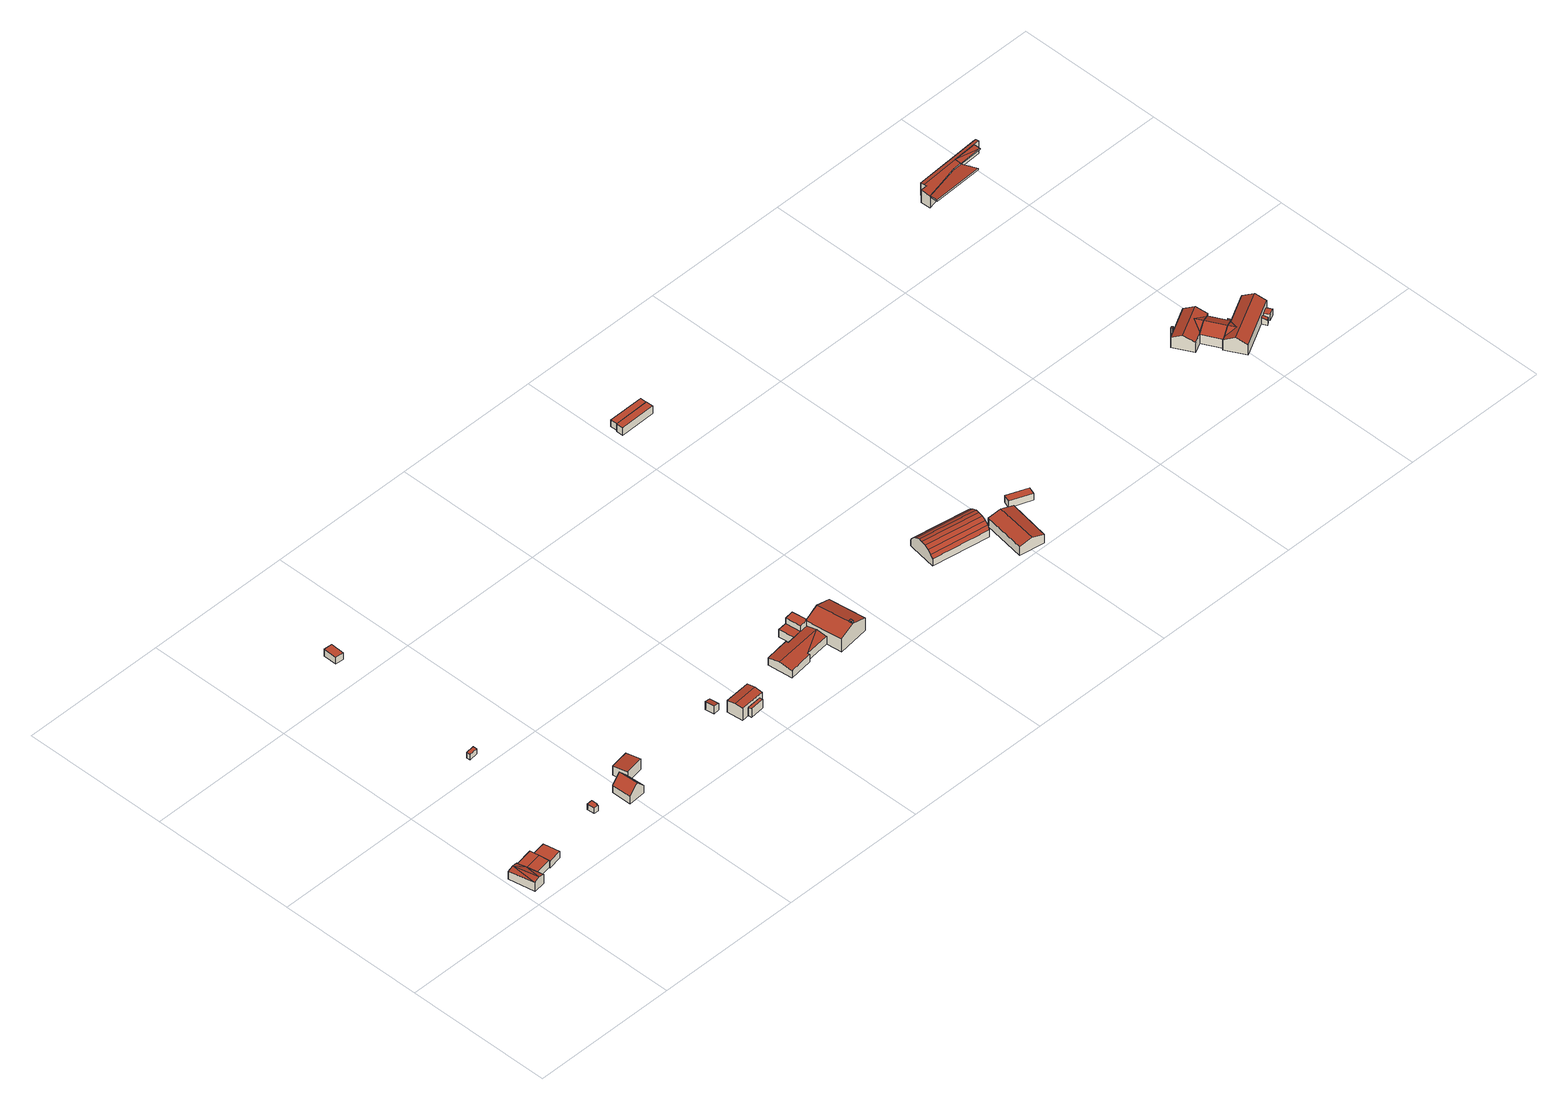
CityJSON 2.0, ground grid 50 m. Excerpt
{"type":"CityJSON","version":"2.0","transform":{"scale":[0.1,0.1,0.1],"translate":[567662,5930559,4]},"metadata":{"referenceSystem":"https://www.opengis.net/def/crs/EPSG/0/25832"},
"CityObjects":{
"building1":{"type":"Building","attributes":{"Grundfläche 2D":"105.945305","Grundhöhe NN":"5.250"},"geometry":[{"type":"Solid","lod":"3","boundaries":[[[[0,1,2,3]],[[4,1,0,5,6]],[[7,8,9]],[[7,10,11,8]],[[12,13,11]],[[13,8,11]],[[14,15,8,13]],[[16,17,18,19,20]],[[2,21,22,17,3]],[[23,6,5,0,3,17,16,24]],[[4,6,23,25]],[[10,7,9,26,27]],[[12,11,10,27,28]],[[1,4,25,29,15,14,13,12,28,21,2]],[[26,9,8,15,29]],[[18,17,22,30]],[[19,18,30,31]],[[20,19,31,32]],[[16,20,32,24]],[[27,26,29,25,23,24,32,31,30,22,21,28]]]],"semantics":{"surfaces":[{"type":"RoofSurface"},{"type":"WallSurface"},{"type":"GroundSurface"}],"values":[[0,0,0,0,0,0,0,0,1,1,1,1,1,1,1,1,1,1,1,2]]}}]},
"building2":{"type":"Building","attributes":{"Grundfläche 2D":"4.632114","Grundhöhe NN":"5.624"},"geometry":[{"type":"Solid","lod":"3","boundaries":[[[[33,34,35,36,37,38]],[[39,40,36,35]],[[40,41,37,36]],[[41,42,38,37]],[[42,43,33,38]],[[43,44,34,33]],[[44,39,35,34]],[[40,39,44,43,42,41]]]],"semantics":{"surfaces":[{"type":"RoofSurface"},{"type":"WallSurface"},{"type":"GroundSurface"}],"values":[[0,1,1,1,1,1,1,2]]}}]},
"building3":{"type":"Building","attributes":{"Grundfläche 2D":"3.884375","Grundhöhe NN":"7.683"},"geometry":[{"type":"Solid","lod":"3","boundaries":[[[[45,46,47,48]],[[49,50,48,47]],[[50,51,45,48]],[[51,52,46,45]],[[52,49,47,46]],[[52,51,50,49]]]],"semantics":{"surfaces":[{"type":"RoofSurface"},{"type":"WallSurface"},{"type":"GroundSurface"}],"values":[[0,1,1,1,1,2]]}}]},
"building4":{"type":"Building","attributes":{"Grundfläche 2D":"38.493937","Grundhöhe NN":"5.688"},"geometry":[{"type":"Solid","lod":"3","boundaries":[[[[53,54,55,56]],[[57,53,56,58]],[[58,56,55,59,60]],[[57,58,60,61]],[[54,53,57,61,62]],[[55,54,62,59]],[[60,59,62,61]]]],"semantics":{"surfaces":[{"type":"RoofSurface"},{"type":"WallSurface"},{"type":"GroundSurface"}],"values":[[0,0,1,1,1,1,2]]}}]},
"building5":{"type":"Building","attributes":{"Grundfläche 2D":"32.876606","Grundhöhe NN":"5.688"},"geometry":[{"type":"Solid","lod":"3","boundaries":[[[[63,64,65,66,67]],[[64,63,68,69]],[[65,64,69,70]],[[67,66,65,70,71]],[[63,67,71,68]],[[69,68,71,70]]]],"semantics":{"surfaces":[{"type":"RoofSurface"},{"type":"WallSurface"},{"type":"GroundSurface"}],"values":[[0,1,1,1,1,2]]}}]},
"building6":{"type":"Building","attributes":{"Grundfläche 2D":"13.128509","Grundhöhe NN":"4.696"},"geometry":[{"type":"Solid","lod":"3","boundaries":[[[[72,73,74,75]],[[76,77,75,74]],[[77,78,72,75]],[[78,79,73,72]],[[79,76,74,73]],[[79,78,77,76]]]],"semantics":{"surfaces":[{"type":"RoofSurface"},{"type":"WallSurface"},{"type":"GroundSurface"}],"values":[[0,1,1,1,1,2]]}}]},
"building7":{"type":"Building","attributes":{"Grundfläche 2D":"6.282692","Grundhöhe NN":"5.767"},"geometry":[{"type":"Solid","lod":"3","boundaries":[[[[80,81,82,83]],[[84,85,83,82]],[[85,86,80,83]],[[86,87,81,80]],[[87,84,82,81]],[[87,86,85,84]]]],"semantics":{"surfaces":[{"type":"RoofSurface"},{"type":"WallSurface"},{"type":"GroundSurface"}],"values":[[0,1,1,1,1,2]]}}]},
"building8":{"type":"Building","attributes":{"Grundfläche 2D":"6.176800","Grundhöhe NN":"5.692"},"geometry":[{"type":"Solid","lod":"3","boundaries":[[[[88,89,90,91]],[[92,93,91,90]],[[93,94,88,91]],[[94,95,89,88]],[[95,92,90,89]],[[95,94,93,92]]]],"semantics":{"surfaces":[{"type":"RoofSurface"},{"type":"WallSurface"},{"type":"GroundSurface"}],"values":[[0,1,1,1,1,2]]}}]},
"building9":{"type":"Building","attributes":{"Grundfläche 2D":"46.944145","Grundhöhe NN":"5.715"},"geometry":[{"type":"Solid","lod":"3","boundaries":[[[[96,97,98,99]],[[98,97,100,101,102]],[[100,97,96,103,104]],[[102,101,100,104,105]],[[99,98,102,105,106]],[[96,99,106,103]],[[105,104,103,106]]]],"semantics":{"surfaces":[{"type":"RoofSurface"},{"type":"WallSurface"},{"type":"GroundSurface"}],"values":[[0,0,1,1,1,1,2]]}}]},
"building10":{"type":"Building","attributes":{"Grundfläche 2D":"300.441512","Grundhöhe NN":"5.497"},"children":["building10-1"],"geometry":[{"type":"Solid","lod":"3","boundaries":[[[[107,108,109,110,111,112]],[[113,109,108,107,112,114,115,116,117]],[[118,119,120,121,122,114]],[[123,124,125,126]],[[127,128,129]],[[130,131,132,128,127]],[[127,133,134,135,136,137,130]],[[110,109,113,138,139]],[[111,110,139,140]],[[114,112,111,140,141]],[[129,142,138,113,117,116,133,127]],[[121,116,115,122]],[[115,114,122]],[[118,114,141,143]],[[118,143,144,125,119]],[[120,119,125,124,134]],[[121,120,134,133,116]],[[126,125,144,145]],[[123,126,145,146]],[[146,147,135,134,124,123]],[[136,135,147,148]],[[137,136,148,149]],[[131,130,137,149,150]],[[132,131,150,151]],[[128,132,151,152]],[[129,128,152,142]],[[144,143,141,140,139,138,142,152,151,150,149,148,147,146,145]]]],"semantics":{"surfaces":[{"type":"RoofSurface"},{"type":"WallSurface"},{"type":"GroundSurface"}],"values":[[0,0,0,0,0,0,0,1,1,1,1,1,1,1,1,1,1,1,1,1,1,1,1,1,1,1,2]]}}]},
"building10-1":{"type":"BuildingInstallation","parents":["building10"],"geometry":[{"type":"MultiSurface","lod":"3","boundaries":[[[153,154,155,156,157,158]],[[159,160,154,153]],[[161,156,155,154,160,108]],[[161,162,157,156]],[[107,159,153,158,157,162,163]]],"semantics":{"surfaces":[{"type":"RoofSurface"},{"type":"WallSurface"}],"values":[0,1,1,1,1]}}]},
"building11":{"type":"Building","attributes":{"Grundfläche 2D":"202.757216","Grundhöhe NN":"5.610"},"geometry":[{"type":"Solid","lod":"3","boundaries":[[[[164,165,166,167]],[[168,169,166,165]],[[170,164,167,171]],[[172,169,168,173]],[[174,172,173,175]],[[176,174,175,177]],[[178,170,171,179]],[[180,179,181]],[[178,179,180]],[[182,176,177,183]],[[181,179,184,185]],[[184,179,171,167,166,169,172,174,176,182,186,187]],[[180,181,185,188]],[[189,183,177,175,173,168,165,164,170,178,180,188,190]],[[182,183,189,186]],[[184,187,186,189,190,188,185]]]],"semantics":{"surfaces":[{"type":"RoofSurface"},{"type":"WallSurface"},{"type":"GroundSurface"}],"values":[[0,0,0,0,0,0,0,0,0,0,1,1,1,1,1,2]]}}]},
"building12":{"type":"Building","attributes":{"Grundfläche 2D":"29.019621","Grundhöhe NN":"4.549"},"geometry":[{"type":"Solid","lod":"3","boundaries":[[[[191,192,193,194]],[[192,191,195,196]],[[193,192,196,197]],[[194,193,197,198]],[[191,194,198,195]],[[196,195,198,197]]]],"semantics":{"surfaces":[{"type":"RoofSurface"},{"type":"WallSurface"},{"type":"GroundSurface"}],"values":[[0,1,1,1,1,2]]}}]},
"building13":{"type":"Building","attributes":{"Grundfläche 2D":"30.083808","Grundhöhe NN":"4.613"},"geometry":[{"type":"Solid","lod":"3","boundaries":[[[[199,200,201,202]],[[200,199,203,204]],[[201,200,204,205]],[[202,201,205,206]],[[199,202,206,203]],[[204,203,206,205]]]],"semantics":{"surfaces":[{"type":"RoofSurface"},{"type":"WallSurface"},{"type":"GroundSurface"}],"values":[[0,1,1,1,1,2]]}}]},
"building14":{"type":"Building","attributes":{"Grundfläche 2D":"127.303682","Grundhöhe NN":"5.568"},"geometry":[{"type":"Solid","lod":"3","boundaries":[[[[207,208,209,210]],[[211,207,210,212]],[[212,210,209,213,214]],[[211,212,214,215]],[[208,207,211,215,216]],[[209,208,216,213]],[[214,213,216,215]]]],"semantics":{"surfaces":[{"type":"RoofSurface"},{"type":"WallSurface"},{"type":"GroundSurface"}],"values":[[0,0,1,1,1,1,2]]}}]},
"building15":{"type":"Building","attributes":{"Grundfläche 2D":"19.423565","Grundhöhe NN":"5.458"},"geometry":[{"type":"Solid","lod":"3","boundaries":[[[[217,218,219,220]],[[221,222,220,219]],[[222,223,217,220]],[[223,224,218,217]],[[224,221,219,218]],[[224,223,222,221]]]],"semantics":{"surfaces":[{"type":"RoofSurface"},{"type":"WallSurface"},{"type":"GroundSurface"}],"values":[[0,1,1,1,1,2]]}}]},
"building16":{"type":"Building","attributes":{"Grundfläche 2D":"291.925845","Grundhöhe NN":"6.109"},"geometry":[{"type":"Solid","lod":"3","boundaries":[[[[225,226,227,228,229,230,231,232]],[[225,233,234,226]],[[235,230,229]],[[231,230,235]],[[236,237,238,239]],[[240,241,242,243]],[[244,245,246,235,247,248]],[[235,246,249,250,251]],[[252,253,254,255,256]],[[257,258,259,255,254,260,261,262]],[[246,257,262]],[[258,257,246]],[[263,264,265,266]],[[267,268,269,270]],[[233,225,232,271,272]],[[234,233,272,273]],[[227,226,234,273,274]],[[235,229,228,227,274,275,248,247]],[[271,232,231,235,251,276]],[[237,236,277,278]],[[238,237,278,279]],[[243,242,280,281]],[[240,243,281,282]],[[241,240,282,283]],[[276,251,250,249,239,238,279]],[[244,248,275,284]],[[242,241,283,285,263,266,286,287,253,252,256,288,280]],[[260,254,253,287,289]],[[236,239,249,246,262,261,260,289,277]],[[284,290,259,258,246,245,244]],[[288,256,255,259,290]],[[285,291,264,263]],[[265,264,291,292]],[[266,265,292,286]],[[293,294,270,269]],[[294,295,267,270]],[[295,296,268,267]],[[296,293,269,268]],[[283,282,281,280,288,290,284,275,274,273,272,271,276,279,278,277,289,287,286,292,291,285]],[[296,295,294,293]]]],"semantics":{"surfaces":[{"type":"RoofSurface"},{"type":"WallSurface"},{"type":"GroundSurface"}],"values":[[0,0,0,0,0,0,0,0,0,0,0,0,0,0,1,1,1,1,1,1,1,1,1,1,1,1,1,1,1,1,1,1,1,1,1,1,1,1,2,2]]}}]},
"building17":{"type":"Building","attributes":{"Grundfläche 2D":"72.228497","Grundhöhe NN":"4.237"},"children":["building17-1","building17-2"],"geometry":[{"type":"Solid","lod":"3","boundaries":[[[[297,298,299,300,301,302,303]],[[304,297,303,305,306,307,308]],[[309,305,303,302,310]],[[306,305,309,311]],[[306,311,312,313,307]],[[314,315,316,308,307,313,312]],[[317,304,308,316,315,314,318,319]],[[318,320,321,297,304,317,319]],[[322,299,298,297,321,320]],[[300,299,322,323]],[[302,301,300,323,310]],[[312,311,309,310,323,322,320,318,314]]]],"semantics":{"surfaces":[{"type":"RoofSurface"},{"type":"WallSurface"},{"type":"GroundSurface"}],"values":[[0,0,1,1,1,1,1,1,1,1,1,2]]}}]},
"building17-1":{"type":"BuildingInstallation","parents":["building17"],"geometry":[{"type":"MultiSurface","lod":"3","boundaries":[[[297,317,324]],[[297,324,298]],[[325,321,297,298]],[[319,326,324,317]],[[326,325,298,324]],[[321,319,317,297]],[[321,325,326,319]]],"semantics":{"surfaces":[{"type":"RoofSurface"},{"type":"WallSurface"},{"type":"OuterCeilingSurface"}],"values":[0,0,1,1,1,1,2]}}]},
"building17-2":{"type":"BuildingInstallation","parents":["building17"],"geometry":[{"type":"MultiSurface","lod":"3","boundaries":[[[317,316,327,328,329]],[[327,307,313,330,328]],[[329,328,330,331]],[[317,329,331,319]],[[307,327,316,315,313]],[[317,319,315,316]],[[315,319,331,330,313]]],"semantics":{"surfaces":[{"type":"RoofSurface"},{"type":"WallSurface"},{"type":"OuterCeilingSurface"}],"values":[0,1,1,1,1,1,2]}}]}
},
"vertices":[
[117,112,40],[56,102,40],[61,68,39],[123,79,39],[50,134,39],[114,131,40],[112,144,39],[24,43,47],[30,132,46],[9,129,40],[25,38,47],[45,42,52],[65,45,47],[56,102,43],[50,134,40],[50,136,40],[114,131,38],[123,79,38],[123,75,38],[171,84,38],[160,138,38],[61,68,12],[123,79,12],[112,144,12],[114,131,12],[50,134,12],[9,129,12],[25,38,12],[65,45,12],[50,136,12],[123,75,12],[171,84,12],[160,138,12],
[382,165,37],[364,164,37],[365,138,37],[380,138,37],[380,144,37],[383,144,37],[365,138,16],[380,138,16],[380,144,16],[383,144,16],[382,165,16],[364,164,16],
[291,541,58],[262,538,58],[263,525,58],[292,528,58],[263,525,37],[292,528,37],[291,541,37],[262,538,37],
[490,162,75],[461,160,45],[463,93,45],[493,95,75],[518,163,45],[521,97,45],[463,93,17],[521,97,17],[518,163,17],[461,160,17],
[576,220,52],[513,210,52],[520,159,58],[560,165,58],[584,169,58],[576,220,17],[513,210,17],[520,159,17],[584,169,17],
[330,1087,33],[332,1134,33],[304,1135,33],[302,1088,33],[304,1135,7],[302,1088,7],[330,1087,7],[332,1134,7],
[905,212,43],[885,209,49],[889,178,49],[909,180,43],[889,178,18],[909,180,18],[905,212,18],[885,209,18],
[1002,98,49],[1001,110,49],[951,106,49],[952,94,49],[951,106,17],[952,94,17],[1002,98,17],[1001,110,17],
[921,158,62],[924,130,67],[1010,138,67],[1008,165,62],[926,104,62],[951,106,62],[1012,111,62],[921,158,17],[926,104,17],[1012,111,17],[1008,165,17],
[1373,121,83],[1374,112,83],[1375,107,83],[1429,113,64],[1413,239,64],[1358,233,83],[1322,100,64],[1310,226,65],[1306,226,64],[1306,223,64],[1315,153,64],[1303,276,65],[1273,272,65],[1279,220,65],[1306,223,65],[1306,226,65],[1249,216,43],[1279,220,43],[1273,272,43],[1242,270,43],[1311,188,51],[1229,143,44],[1315,153,43],[1143,169,51],[1148,126,43],[1230,136,43],[1306,223,44],[1279,220,44],[1222,212,45],[1221,221,43],[1139,211,43],[1322,100,15],[1429,113,15],[1413,239,15],[1310,226,15],[1315,153,15],[1303,276,15],[1273,272,15],[1242,270,15],[1249,216,15],[1222,212,15],[1221,221,15],[1139,211,15],[1148,126,15],[1230,136,15],[1229,143,15],
[1372,121,88],[1373,112,88],[1374,112,88],[1380,113,88],[1380,122,88],[1379,122,88],[1372,121,83],[1373,112,83],[1380,113,81],[1380,122,81],[1379,122,81],
[1761,237,66],[1759,223,72],[1955,191,72],[1957,205,66],[1756,209,74],[1952,177,74],[1763,249,56],[1959,217,56],[1950,162,72],[1754,194,72],[1947,148,66],[1751,180,66],[1946,136,56],[1749,168,56],[1764,256,49],[1960,224,49],[1765,262,38],[1960,227,42],[1944,128,44],[1748,160,44],[1960,224,16],[1960,227,16],[1944,128,16],[1959,217,16],[1765,262,16],[1748,160,16],[1763,249,16],
[1532,1162,34],[1654,1164,34],[1654,1188,34],[1532,1186,34],[1532,1162,5],[1654,1164,5],[1654,1188,5],[1532,1186,5],
[1534,1186,31],[1655,1188,31],[1655,1212,31],[1534,1211,31],[1534,1186,6],[1655,1188,6],[1655,1212,6],[1534,1211,6],
[2015,153,61],[1973,160,49],[1949,15,49],[1993,8,61],[2059,145,49],[2034,1,49],[1949,15,16],[2034,1,16],[2059,145,16],[1973,160,16],
[2148,169,41],[2077,197,41],[2068,173,41],[2139,145,41],[2068,173,15],[2139,145,15],[2148,169,15],[2077,197,15],
[2973,324,78],[2864,266,78],[2882,233,60],[2916,251,60],[2919,253,60],[2938,295,74],[2980,285,60],[2990,291,60],[2956,355,60],[2848,298,60],[2952,270,74],[3025,229,54],[3019,241,54],[3013,237,54],[3019,226,54],[3112,172,40],[3104,188,46],[3094,182,46],[3102,166,40],[2949,189,56],[2955,192,59],[2984,207,74],[2919,253,57],[2916,251,56],[3019,226,56],[3013,237,56],[2986,288,56],[3094,182,60],[3143,209,60],[3127,240,79],[2960,153,79],[2978,121,60],[2997,184,74],[2955,192,60],[2943,186,60],[3109,274,60],[3025,229,60],[3013,223,60],[3111,192,44],[3121,174,44],[3142,185,44],[3133,203,44],[2866,316,72],[2869,310,73],[2875,314,73],[2873,319,72],[2990,291,21],[2956,355,21],[2848,298,21],[2882,233,21],[2916,251,21],[2986,288,21],[3025,229,21],[3019,241,21],[3013,237,21],[3094,182,21],[3102,166,21],[3112,172,21],[3104,188,21],[2949,189,21],[3111,192,21],[3133,203,21],[3143,209,21],[2978,121,21],[3109,274,21],[2943,186,21],[3121,174,21],[3142,185,21],[2875,314,21],[2873,319,21],[2866,316,21],[2869,310,21],
[2952,1243,51],[3033,1247,51],[3053,1248,51],[3053,1260,49],[3049,1260,49],[2819,1247,49],[2819,1235,51],[2953,1221,49],[2820,1226,50],[2797,1225,50],[2798,1191,47],[2923,1220,49],[2820,1226,2],[2819,1247,2],[2797,1225,2],[2798,1191,2],[2798,1191,45],[2923,1220,2],[2923,1220,45],[2923,1220,47],[2953,1221,47],[2953,1221,2],[2953,1221,45],[2952,1243,2],[2952,1243,45],[3053,1248,2],[3053,1260,2],
[3034,1225,49],[3033,1247,45],[3034,1225,45],
[2798,1191,49],[2799,1163,51],[2972,1171,51],[2799,1163,45],[2972,1171,45]
]}
